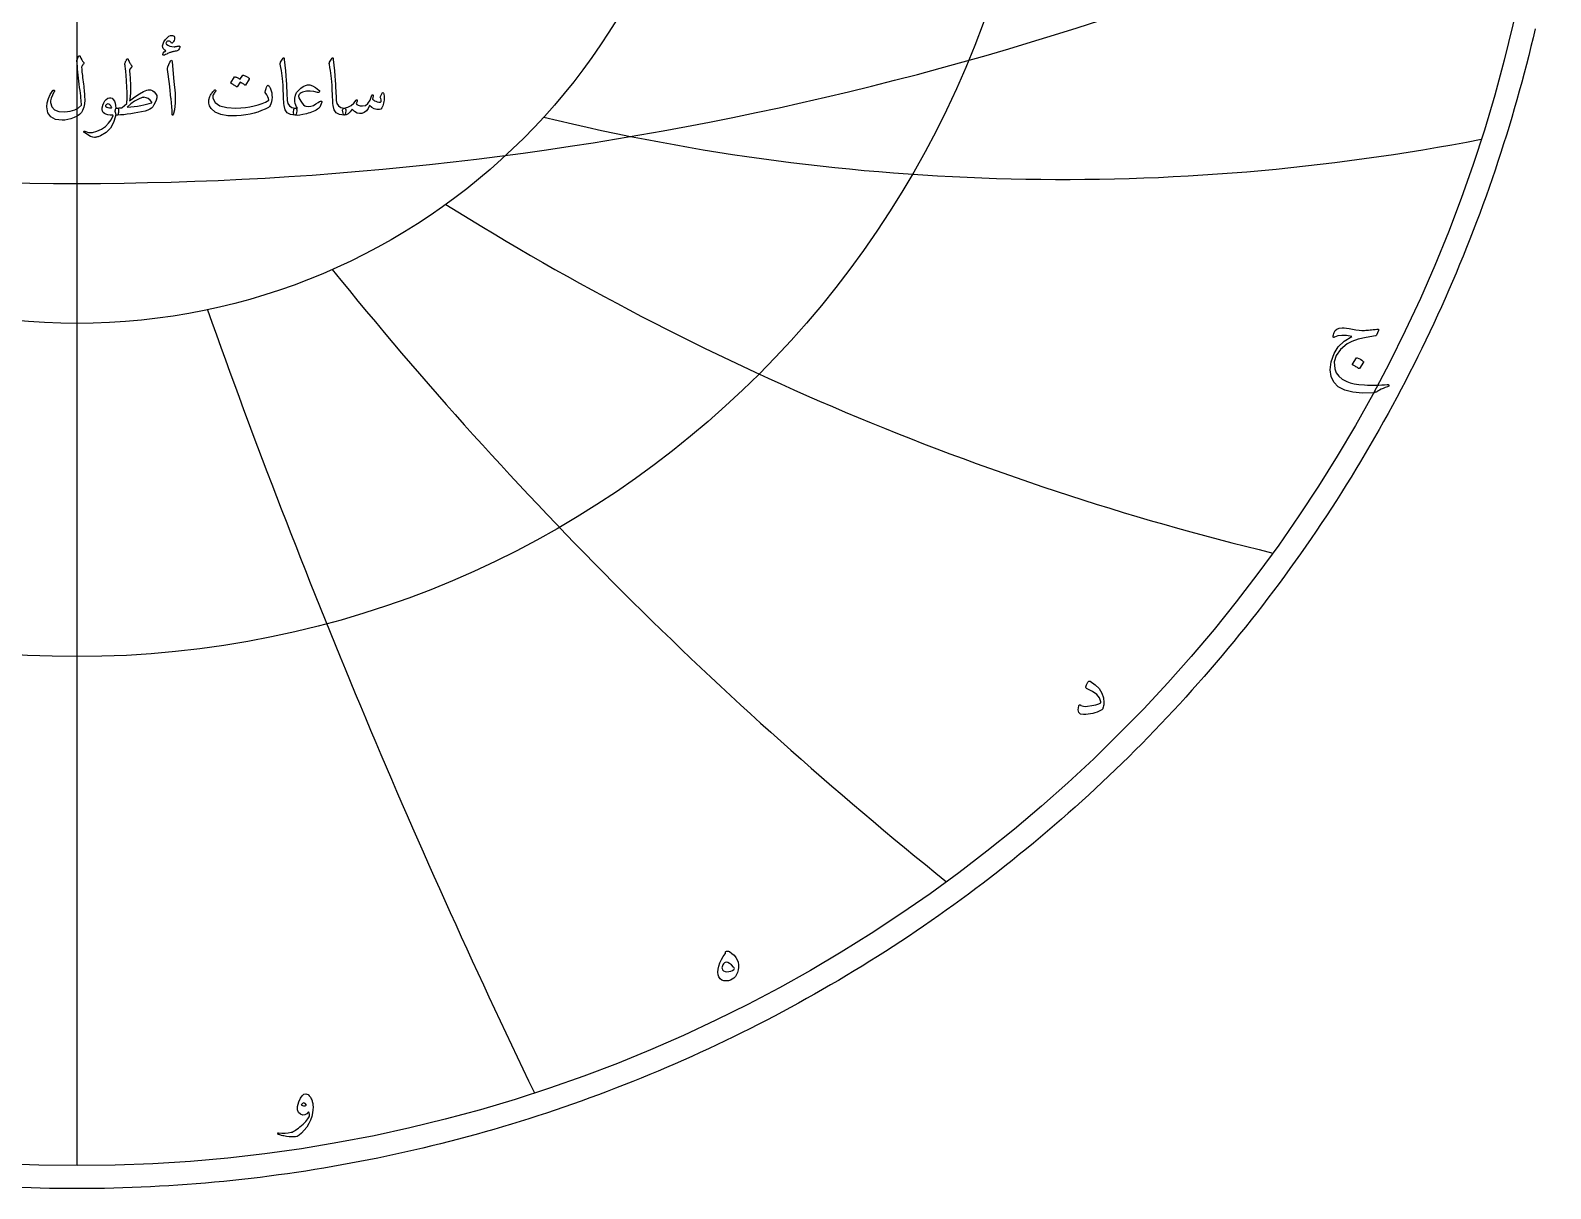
# Model space of a CAD drawing. Header units: millimetres. Extents: x -137 to 137, y -137 to 141.
# Drawn here: x -4.3 to 135, y -137.1 to -31 of the extents above; entities that cross this region are included whole.
import ezdxf

# ---------------------------------------------------------------- set-up
doc = ezdxf.new("R2010")
doc.units = ezdxf.units.MM
for name, color, linetype in [('CUT_OUTER', 1, 'Continuous'), ('ENGRAVE', 7, 'Continuous'), ('ENGRAVE_FINE', 8, 'Continuous'), ('TEXT', 5, 'Continuous')]:
    doc.layers.add(name, color=color, linetype=linetype)

msp = doc.modelspace()

# ---------------------------------------------------------------- linework, layer by layer
at = {"layer": 'CUT_OUTER'}
msp.add_lwpolyline([(133.5819, -30.859), (133.3901, -31.6781), (133.1932, -32.4959), (132.9913, -33.3126), (132.7844, -34.128), (132.5725, -34.9421), (132.3556, -35.7549), (132.1337, -36.5663), (131.9068, -37.3764), (131.675, -38.185), (131.4382, -38.9923), (131.1965, -39.798), (130.9499, -40.6023), (130.6983, -41.405), (130.4417, -42.2062), (130.1803, -43.0058), (129.914, -43.8037), (129.6428, -44.6), (129.3667, -45.3947), (129.0857, -46.1876), (128.7999, -46.9788), (128.5092, -47.7682), (128.2137, -48.5558), (127.9133, -49.3416), (127.6082, -50.1255), (127.2982, -50.9076), (126.9834, -51.6877), (126.6639, -52.4659), (126.3396, -53.2421), (126.0105, -54.0163), (125.6767, -54.7885), (125.3382, -55.5586), (124.9949, -56.3266), (124.6469, -57.0925), (124.2943, -57.8562), (123.9369, -58.6178), (123.5749, -59.3772), (123.2083, -60.1343), (122.837, -60.8891), (122.4611, -61.6417), (122.0805, -62.392), (121.6954, -63.1399), (121.3057, -63.8854), (120.9114, -64.6285), (120.5126, -65.3692), (120.1092, -66.1074), (119.7013, -66.8431), (119.2889, -67.5763), (118.872, -68.307), (118.4507, -69.0351), (118.0249, -69.7606), (117.5946, -70.4835), (117.1599, -71.2037), (116.7208, -71.9212), (116.2773, -72.6361), (115.8294, -73.3482), (115.3772, -74.0575), (114.9206, -74.7641), (114.4597, -75.4678), (113.9945, -76.1687), (113.525, -76.8667), (113.0512, -77.5618), (112.5732, -78.254), (112.0909, -78.9433), (111.6044, -79.6296), (111.1137, -80.3129), (110.6188, -80.9932), (110.1198, -81.6704), (109.6166, -82.3445), (109.1092, -83.0156), (108.5978, -83.6835), (108.0823, -84.3483), (107.5627, -85.0098), (107.0391, -85.6682), (106.5114, -86.3234), (105.9797, -86.9753), (105.4441, -87.624), (104.9044, -88.2693), (104.3608, -88.9113), (103.8133, -89.55), (103.2619, -90.1853), (102.7066, -90.8172), (102.1474, -91.4457), (101.5844, -92.0707), (101.0176, -92.6923), (100.4469, -93.3104), (99.8725, -93.925), (99.2943, -94.536), (98.7123, -95.1435), (98.1267, -95.7474), (97.5374, -96.3477), (96.9443, -96.9443), (96.3477, -97.5374), (95.7474, -98.1267), (95.1435, -98.7123), (94.536, -99.2943), (93.925, -99.8725), (93.3104, -100.4469), (92.6923, -101.0176), (92.0707, -101.5844), (91.4457, -102.1474), (90.8172, -102.7066), (90.1853, -103.2619), (89.55, -103.8133), (88.9113, -104.3608), (88.2693, -104.9044), (87.624, -105.4441), (86.9753, -105.9797), (86.3234, -106.5114), (85.6682, -107.0391), (85.0098, -107.5627), (84.3483, -108.0823), (83.6835, -108.5978), (83.0156, -109.1092), (82.3445, -109.6166), (81.6704, -110.1198), (80.9932, -110.6188), (80.3129, -111.1137), (79.6296, -111.6044), (78.9433, -112.0909), (78.254, -112.5732), (77.5618, -113.0512), (76.8667, -113.525), (76.1687, -113.9945), (75.4678, -114.4597), (74.7641, -114.9206), (74.0575, -115.3772), (73.3482, -115.8294), (72.6361, -116.2773), (71.9212, -116.7208), (71.2037, -117.1599), (70.4835, -117.5946), (69.7606, -118.0249), (69.0351, -118.4507), (68.307, -118.872), (67.5763, -119.2889), (66.8431, -119.7013), (66.1074, -120.1092), (65.3692, -120.5126), (64.6285, -120.9114), (63.8854, -121.3057), (63.1399, -121.6954), (62.392, -122.0805), (61.6417, -122.4611), (60.8891, -122.837), (60.1343, -123.2083), (59.3772, -123.5749), (58.6178, -123.9369), (57.8562, -124.2943), (57.0925, -124.6469), (56.3266, -124.9949), (55.5586, -125.3382), (54.7885, -125.6767), (54.0163, -126.0105), (53.2421, -126.3396), (52.4659, -126.6639), (51.6877, -126.9834), (50.9076, -127.2982), (50.1255, -127.6082), (49.3416, -127.9133), (48.5558, -128.2137), (47.7682, -128.5092), (46.9788, -128.7999), (46.1876, -129.0857), (45.3947, -129.3667), (44.6, -129.6428), (43.8037, -129.914), (43.0058, -130.1803), (42.2062, -130.4417), (41.405, -130.6983), (40.6023, -130.9499), (39.798, -131.1965), (38.9923, -131.4382), (38.185, -131.675), (37.3764, -131.9068), (36.5663, -132.1337), (35.7549, -132.3556), (34.9421, -132.5725), (34.128, -132.7844), (33.3126, -132.9913), (32.4959, -133.1932), (31.6781, -133.3901), (30.859, -133.5819), (30.0388, -133.7688), (29.2174, -133.9506), (28.395, -134.1273), (27.5714, -134.299), (26.7469, -134.4657), (25.9213, -134.6272), (25.0948, -134.7838), (24.2673, -134.9352), (23.4389, -135.0816), (22.6096, -135.2228), (21.7795, -135.359), (20.9485, -135.4901), (20.1167, -135.6161), (19.2842, -135.737), (18.451, -135.8528), (17.6171, -135.9634), (16.7825, -136.0689), (15.9473, -136.1694), (15.1115, -136.2646), (14.2751, -136.3548), (13.4381, -136.4398), (12.6007, -136.5197), (11.7628, -136.5945), (10.9245, -136.6641), (10.0857, -136.7285), (9.2466, -136.7878), (8.4071, -136.842), (7.5673, -136.891), (6.7272, -136.9349), (5.8868, -136.9736), (5.0463, -137.0071), (4.2055, -137.0355), (3.3646, -137.0587), (2.5236, -137.0768), (1.6824, -137.0897), (0.8412, -137.0974), (0, -137.1), (-0.8412, -137.0974), (-1.6824, -137.0897), (-2.5236, -137.0768), (-3.3646, -137.0587), (-4.2055, -137.0355), (-5.0463, -137.0071)], dxfattribs=at)
at = {"layer": 'ENGRAVE'}
for points in [[(0, -135), (0, 135)], [(0, -135), (0, -57.8458)]]:
    msp.add_lwpolyline(points, dxfattribs=at)
for radius in [135, 88.3696, 57.8458]:
    msp.add_circle((0, 0), radius, dxfattribs=at)
for centre, radius, start, end in [((90.3427, 156.4782), 201.1378, 256.3176, 280.973176), ((169.7764, 169.7764), 255.8461, 237.894618, 256.386299), ((311.1471, 179.6409), 369.99, 218.942336, 231.270124), ((693.0752, 185.7089), 722.9455, 199.5827202, 205.7466141)]:
    msp.add_arc(centre, radius, start, end, dxfattribs=at)
at = {"layer": 'ENGRAVE_FINE'}
msp.add_arc((0, 256.4585), 301.485, 243.541053, 296.458947, dxfattribs=at)
at = {"layer": 'TEXT'}
for points in [[(9.1742, -32.8871), (9.0796, -32.9047), (8.9918, -32.9215), (8.9109, -32.9374), (8.8367, -32.9524), (8.7698, -32.9669), (8.7106, -32.9814), (8.6591, -32.9959), (8.6153, -33.0104), (8.5709, -33.027), (8.5173, -33.0476), (8.4547, -33.0724), (8.3831, -33.1012), (8.3023, -33.1345), (8.2125, -33.1728), (8.1136, -33.2162), (8.0056, -33.2645), (7.9616, -33.279), (7.924, -33.279), (7.8927, -33.2645), (7.8677, -33.2354), (7.8528, -33.1642), (7.895, -33.0812), (7.9943, -32.9864), (8.1508, -32.8798), (8.031, -32.8118), (7.9403, -32.7383), (7.8786, -32.6593), (7.846, -32.575), (7.8396, -32.4157), (7.8786, -32.2429), (7.963, -32.0565), (8.0927, -31.8564), (8.2474, -31.6772), (8.4067, -31.5534), (8.5704, -31.4849), (8.7387, -31.4717), (8.8326, -31.4953), (8.8966, -31.5443), (8.9306, -31.6187), (8.9347, -31.7185), (8.9183, -31.8265), (8.8911, -31.9254), (8.853, -32.0152), (8.804, -32.0959), (8.755, -32.1526), (8.7097, -32.1776), (8.6679, -32.1708), (8.6298, -32.1322), (8.5863, -32.0746), (8.5355, -32.0324), (8.4774, -32.0057), (8.4121, -31.9943), (8.3436, -31.9943), (8.2833, -32.0088), (8.2311, -32.0379), (8.1871, -32.0814), (8.1549, -32.134), (8.1454, -32.183), (8.1585, -32.2284), (8.1944, -32.2701), (8.3286, -32.3695), (8.4919, -32.4425), (8.6843, -32.4892), (8.9056, -32.5096), (8.9249, -32.509), (8.9465, -32.5069), (8.9703, -32.5035), (8.9964, -32.4987), (9.0247, -32.4931), (9.0553, -32.487), (9.0882, -32.4804), (9.1234, -32.4733), (9.1615, -32.4663), (9.196, -32.4597), (9.2268, -32.4536), (9.254, -32.4479), (9.2781, -32.4432), (9.2994, -32.4398), (9.318, -32.4377), (9.3339, -32.4371), (9.3638, -32.4402), (9.3883, -32.4498), (9.4074, -32.4656), (9.421, -32.4879), (9.4296, -32.5092), (9.4337, -32.5296), (9.4332, -32.5491), (9.4282, -32.5677), (9.3579, -32.6993), (9.2921, -32.7963), (9.2309, -32.8589), (9.1742, -32.8871)], [(0.1452, -33.3806), (0.1579, -33.3584), (0.1742, -33.3425), (0.1942, -33.333), (0.2177, -33.3298), (0.2413, -33.3339), (0.2613, -33.3461), (0.2776, -33.3665), (0.2903, -33.3951), (0.3579, -33.5616), (0.43, -33.7054), (0.5067, -33.8265), (0.5879, -33.925), (0.6119, -33.9603), (0.6188, -34.0012), (0.6083, -34.0474), (0.5806, -34.0992), (0.563, -34.1241), (0.5462, -34.1481), (0.5303, -34.1713), (0.5153, -34.1935), (0.5013, -34.2144), (0.4881, -34.2334), (0.4759, -34.2507), (0.4645, -34.2661), (0.4455, -34.2942), (0.4319, -34.3278), (0.4237, -34.3668), (0.421, -34.4112), (0.4296, -34.5367), (0.4409, -34.6734), (0.455, -34.8216), (0.4718, -34.981), (0.4908, -35.1518), (0.5117, -35.3339), (0.5344, -35.5274), (0.5589, -35.7322), (0.5863, -35.9366), (0.6106, -36.1287), (0.6317, -36.3086), (0.6496, -36.4762), (0.6648, -36.632), (0.6777, -36.7765), (0.6884, -36.9096), (0.6968, -37.0314), (0.7063, -37.392), (0.6768, -37.7336), (0.6083, -38.0562), (0.5008, -38.3596), (0.396, -38.5379), (0.2341, -38.7026), (0.015, -38.8536), (-0.2613, -38.9911), (-0.5607, -39.1049), (-0.8419, -39.1852), (-1.105, -39.232), (-1.35, -39.2451), (-1.9633, -39.1607), (-2.4024, -38.9294), (-2.6673, -38.5511), (-2.7581, -38.0258), (-2.7263, -37.6343), (-2.6238, -37.251), (-2.4505, -36.8758), (-2.2065, -36.5088), (-2.1879, -36.4875), (-2.1683, -36.4744), (-2.1479, -36.4694), (-2.1266, -36.4725), (-2.1039, -36.4812), (-2.0867, -36.4925), (-2.0749, -36.5066), (-2.0685, -36.5233), (-2.064, -36.5483), (-2.0649, -36.5723), (-2.0713, -36.5955), (-2.0831, -36.6177), (-2.2495, -36.942), (-2.3643, -37.2183), (-2.4274, -37.4465), (-2.4387, -37.6266), (-2.3176, -38.0144), (-2.0558, -38.2852), (-1.6535, -38.439), (-1.1105, -38.4758), (-0.621, -38.4227), (-0.205, -38.2998), (0.1374, -38.107), (0.4065, -37.8443), (0.4008, -37.7175), (0.391, -37.5694), (0.3772, -37.4), (0.3593, -37.2092), (0.3368, -36.9967), (0.3094, -36.762), (0.2769, -36.505), (0.2395, -36.2258), (0.2041, -35.9377), (0.1706, -35.6542), (0.1388, -35.3752), (0.1089, -35.1008), (0.0812, -34.8309), (0.0563, -34.5655), (0.034, -34.3046), (0.0145, -34.0483), (-0.0145, -33.8016), (-0.0132, -33.7734), (-0.0091, -33.7471), (-0.0023, -33.7226), (0.0073, -33.7)], [(4.5726, -33.6419), (4.5898, -33.6233), (4.6052, -33.611), (4.6189, -33.6051), (4.6306, -33.6056), (4.6447, -33.612), (4.6579, -33.6237), (4.6701, -33.641), (4.6815, -33.6637), (4.7275, -33.7617), (4.7713, -33.8524), (4.8128, -33.9358), (4.852, -34.0121), (4.8894, -34.0801), (4.9255, -34.1391), (4.9602, -34.189), (4.9935, -34.2298), (5.018, -34.2634), (5.0262, -34.2987), (5.018, -34.3359), (4.9935, -34.375), (4.8484, -34.5564), (4.8298, -34.5877), (4.8175, -34.6235), (4.8116, -34.6639), (4.8121, -34.7088), (4.8357, -35.0513), (4.8556, -35.353), (4.872, -35.6138), (4.8847, -35.8338), (4.8942, -36.0135), (4.901, -36.1532), (4.9051, -36.253), (4.9065, -36.3129), (4.9049, -36.4898), (4.9001, -36.6576), (4.8922, -36.8164), (4.881, -36.9661), (4.8672, -37.1067), (4.8511, -37.2383), (4.8327, -37.3607), (4.8121, -37.4742), (5.3052, -37.0967), (5.7321, -36.8064), (6.0927, -36.6032), (6.3871, -36.4871), (6.5182, -36.4562), (6.6357, -36.4435), (6.7396, -36.4489), (6.8298, -36.4725), (6.9573, -36.5388), (7.0784, -36.6431), (7.1932, -36.7855), (7.3016, -36.9661), (7.3184, -37.0092), (7.3252, -37.0586), (7.322, -37.1144), (7.3089, -37.1766), (7.2367, -37.3998), (7.151, -37.6121), (7.0517, -37.8135), (6.9387, -38.004), (6.8289, -38.1265), (6.6738, -38.2326), (6.4733, -38.3224), (6.2274, -38.3959), (5.8983, -38.4687), (5.5715, -38.5347), (5.2469, -38.5939), (4.9246, -38.6463), (4.605, -38.6915), (4.2886, -38.7289), (3.9754, -38.7586), (3.6653, -38.7806), (3.6304, -38.7706), (3.5982, -38.7407), (3.5687, -38.6908), (3.5419, -38.6209), (3.5183, -38.5352), (3.5056, -38.4522), (3.5038, -38.3719), (3.5129, -38.2943), (3.5333, -38.2267), (3.5655, -38.1764), (3.6095, -38.1433), (3.6653, -38.1274), (3.7395, -38.1233), (3.8096, -38.1183), (3.8756, -38.1124), (3.9375, -38.1056), (3.9953, -38.0988), (4.0491, -38.0929), (4.0988, -38.0879), (4.1444, -38.0838), (4.5508, -37.6919), (4.5544, -37.6749), (4.5581, -37.6529), (4.5617, -37.6259), (4.5653, -37.5939), (4.569, -37.5569), (4.5726, -37.515), (4.5762, -37.468), (4.5798, -37.4161), (4.583, -37.3596), (4.5853, -37.2991), (4.5866, -37.2344), (4.5871, -37.1657), (4.5871, -37.0933), (4.5871, -37.0178), (4.5871, -36.9391), (4.5871, -36.8572), (4.5862, -36.7647), (4.5835, -36.654), (4.5789, -36.5252), (4.5726, -36.3782), (4.5644, -36.214), (4.5544, -36.0334), (4.5426, -35.8366), (4.529, -35.6233), (4.4977, -35.1502), (4.4692, -34.776), (4.4433, -34.5006), (4.4202, -34.3242), (4.4016, -34.2107), (4.3893, -34.1246), (4.3834, -34.0656), (4.3839, -34.0338), (4.4059, -33.9739), (4.4283, -33.9177), (4.4512, -33.8651), (4.4746, -33.8161), (4.4984, -33.7698), (4.5227, -33.7254), (4.5474, -33.6827), (4.5726, -33.6419)], [(8.5137, -33.9177), (8.5831, -33.7834), (8.6389, -33.7362), (8.6811, -33.7762), (8.7097, -33.9032), (8.8766, -35.6814), (8.976, -36.7728), (8.9982, -37.6447), (8.9433, -38.297), (8.8113, -38.7298), (8.7872, -38.7652), (8.7659, -38.7842), (8.7473, -38.787), (8.7315, -38.7733), (8.7188, -38.752), (8.7097, -38.7244), (8.7042, -38.6903), (8.7024, -38.65), (8.7024, -38.3356), (8.6879, -38.0022), (8.6589, -37.6497), (8.6153, -37.2782), (8.6058, -37.1811), (8.5772, -36.9189), (8.5296, -36.4916), (8.4629, -35.8992), (8.3032, -34.5854), (8.2996, -34.5156), (8.3032, -34.4512), (8.3141, -34.3922), (8.3323, -34.3387)], [(18.8782, -33.5548), (18.8923, -33.533), (18.9054, -33.5185), (18.9177, -33.5112), (18.929, -33.5112), (18.9463, -33.5208), (18.9617, -33.5494), (18.9753, -33.597), (18.9871, -33.6637), (19.047, -34.2058), (19.096, -34.707), (19.1341, -35.1674), (19.1613, -35.5871), (19.1788, -35.9459), (19.1949, -36.2675), (19.2096, -36.5519), (19.223, -36.7992), (19.2346, -37.0092), (19.2439, -37.182), (19.2509, -37.3176), (19.2556, -37.4161), (19.3201, -37.7109), (19.4625, -37.9278), (19.683, -38.0666), (19.9815, -38.1274), (20.0645, -38.1492), (20.1175, -38.2), (20.1407, -38.2798), (20.1339, -38.3887), (20.0998, -38.5601), (20.0631, -38.6826), (20.0236, -38.7561), (19.9815, -38.7806), (19.5614, -38.7253), (19.252, -38.5592), (19.0533, -38.2825), (18.9653, -37.8951), (18.9515, -37.7098), (18.939, -37.5241), (18.9279, -37.3378), (18.9181, -37.1512), (18.9093, -36.964), (18.9009, -36.7765), (18.893, -36.5884), (18.8855, -36.4), (18.8719, -36.0405), (18.8528, -35.7168), (18.8283, -35.429), (18.7984, -35.177), (18.763, -34.935), (18.7222, -34.6771), (18.6759, -34.4033), (18.6242, -34.1137), (18.6174, -34.0615), (18.6187, -34.0139), (18.6283, -33.9708), (18.646, -33.9322)], [(23.371, -33.5548), (23.385, -33.533), (23.3982, -33.5185), (23.4104, -33.5112), (23.4218, -33.5112), (23.439, -33.5208), (23.4544, -33.5494), (23.468, -33.597), (23.4798, -33.6637), (23.5397, -34.2058), (23.5887, -34.707), (23.6268, -35.1674), (23.654, -35.5871), (23.6715, -35.9459), (23.6876, -36.2675), (23.7023, -36.5519), (23.7157, -36.7992), (23.7273, -37.0092), (23.7366, -37.182), (23.7436, -37.3176), (23.7484, -37.4161), (23.8128, -37.7109), (23.9552, -37.9278), (24.1757, -38.0666), (24.4742, -38.1274), (24.5572, -38.1492), (24.6103, -38.2), (24.6334, -38.2798), (24.6266, -38.3887), (24.5926, -38.5601), (24.5558, -38.6826), (24.5164, -38.7561), (24.4742, -38.7806), (24.0541, -38.7253), (23.7448, -38.5592), (23.5461, -38.2825), (23.4581, -37.8951), (23.4442, -37.7098), (23.4318, -37.5241), (23.4206, -37.3378), (23.4109, -37.1512), (23.402, -36.964), (23.3936, -36.7765), (23.3857, -36.5884), (23.3782, -36.4), (23.3646, -36.0405), (23.3456, -35.7168), (23.3211, -35.429), (23.2911, -35.177), (23.2557, -34.935), (23.2149, -34.6771), (23.1686, -34.4033), (23.1169, -34.1137), (23.1101, -34.0615), (23.1115, -34.0139), (23.121, -33.9708), (23.1387, -33.9322)], [(17.5573, -36.0806), (17.606, -36.1418), (17.6507, -36.2094), (17.6913, -36.2834), (17.7278, -36.3637), (17.7603, -36.4499), (17.7886, -36.5415), (17.8129, -36.6386), (17.8331, -36.7411), (17.8594, -36.947), (17.8657, -37.1512), (17.8521, -37.3535), (17.8185, -37.554), (17.7677, -37.7327), (17.7024, -37.877), (17.6226, -37.9868), (17.5282, -38.0621), (17.2288, -38.2204), (16.9113, -38.3614), (16.5756, -38.4853), (16.2218, -38.5919), (15.8498, -38.6804), (15.4597, -38.7498), (15.0514, -38.8001), (14.625, -38.8314), (13.8257, -38.8232), (13.1698, -38.7117), (12.6572, -38.4966), (12.2879, -38.1782), (12.1364, -37.9291), (12.0665, -37.661), (12.0783, -37.3739), (12.1718, -37.0677), (12.2033, -37.0017), (12.2398, -36.9343), (12.2813, -36.8656), (12.3278, -36.7955), (12.3793, -36.7241), (12.4358, -36.6513), (12.4973, -36.5771), (12.5637, -36.5016), (12.5859, -36.4803), (12.6091, -36.4671), (12.6331, -36.4621), (12.6581, -36.4653), (12.6748, -36.4716), (12.6889, -36.4834), (12.7003, -36.5007), (12.7089, -36.5233), (12.713, -36.5447), (12.7107, -36.5651), (12.7021, -36.5846), (12.6871, -36.6032), (12.6249, -36.6771), (12.5692, -36.7538), (12.5197, -36.8332), (12.4766, -36.9153), (12.4471, -36.9938), (12.4312, -37.0695), (12.429, -37.1425), (12.4403, -37.2129), (12.6671, -37.6234), (13.0935, -37.9114), (13.7196, -38.077), (14.5452, -38.1201), (14.999, -38.1027), (15.4316, -38.0648), (15.8428, -38.0065), (16.2327, -37.9278), (16.6017, -37.8287), (16.9503, -37.7091), (17.2785, -37.5692), (17.5863, -37.4088), (17.5564, -37.2591), (17.4883, -37.0931), (17.3822, -36.9107), (17.2379, -36.7121), (17.2334, -36.693), (17.2343, -36.6576), (17.2406, -36.6059), (17.2524, -36.5379), (17.2556, -36.5311), (17.2579, -36.5252), (17.2592, -36.5202), (17.2597, -36.5161), (17.2833, -36.4235), (17.3177, -36.3201), (17.3631, -36.2058), (17.4194, -36.0806), (17.4443, -36.0425), (17.4756, -36.0298), (17.5133, -36.0425), (17.5573, -36.0806)], [(15.1911, -35.1153), (15.2002, -35.1062), (15.2129, -35.1008), (15.2292, -35.0989), (15.2492, -35.1008), (15.3206, -35.1275), (15.3898, -35.157), (15.4567, -35.1892), (15.5214, -35.2242), (15.5842, -35.2623), (15.6457, -35.304), (15.7058, -35.3494), (15.7645, -35.3983), (15.7759, -35.4133), (15.7808, -35.4292), (15.7795, -35.446), (15.7718, -35.4637), (15.4234, -36.0153), (15.4139, -36.0225), (15.3998, -36.0225), (15.3812, -36.0153), (15.3581, -36.0008), (15.3422, -35.9874), (15.3163, -35.969), (15.2805, -35.9456), (15.2347, -35.9173), (15.1784, -35.8835), (15.1113, -35.8438), (15.0333, -35.7982), (14.9444, -35.7467), (14.6685, -36.175), (14.6558, -36.1881), (14.6395, -36.1913), (14.6196, -36.1845), (14.596, -36.1677), (14.5756, -36.1532), (14.5433, -36.1314), (14.4993, -36.1024), (14.4435, -36.0661), (14.3751, -36.0225), (14.2929, -35.9717), (14.1972, -35.9137), (14.0879, -35.8483), (14.0766, -35.8375), (14.0716, -35.8266), (14.0729, -35.8157), (14.0806, -35.8048), (14.4363, -35.275), (14.4454, -35.2659), (14.4581, -35.2604), (14.4744, -35.2586), (14.4944, -35.2604), (14.5551, -35.2802), (14.6141, -35.3031), (14.6713, -35.3292), (14.7266, -35.3584), (14.7801, -35.3904), (14.8319, -35.4247), (14.8818, -35.4612), (14.9298, -35.5)], [(22.4274, -37.5975), (22.2315, -38.033), (22.2065, -38.0761), (22.1825, -38.111), (22.1593, -38.1378), (22.1371, -38.1564), (22.0241, -38.2338), (21.903, -38.3061), (21.7737, -38.3735), (21.6363, -38.4358), (21.4911, -38.4941), (21.3387, -38.5493), (21.179, -38.6012), (21.0121, -38.65), (20.7, -38.7262), (20.4242, -38.7733), (20.1847, -38.7915), (19.9815, -38.7806), (19.9039, -38.7452), (19.8526, -38.6754), (19.8277, -38.571), (19.829, -38.4322), (19.8476, -38.307), (19.8744, -38.2145), (19.9093, -38.1546), (19.9524, -38.1274), (19.9597, -38.1274), (19.9669, -38.1274), (19.9742, -38.1274), (19.9815, -38.1274), (20.0354, -38.1328), (20.0885, -38.1346), (20.1407, -38.1328), (20.1919, -38.1274), (20.1039, -37.9972), (20.0359, -37.8534), (19.9878, -37.696), (19.9597, -37.525), (19.9556, -37.2188), (20.0087, -36.9461), (20.1189, -36.7071), (20.2863, -36.5016), (20.5018, -36.3097), (20.7127, -36.1623), (20.9191, -36.0593), (21.121, -36.0008), (21.3387, -36.0012), (21.5855, -36.0824), (21.8613, -36.2444), (22.1661, -36.4871), (22.2006, -36.5247), (22.2169, -36.5651), (22.2151, -36.6082), (22.1952, -36.654), (22.1666, -36.6894), (22.1317, -36.7084), (22.0904, -36.7111), (22.0427, -36.6975), (21.7012, -36.5986), (21.3587, -36.5633), (21.0153, -36.5914), (20.671, -36.683), (20.5344, -36.7406), (20.4296, -36.8046), (20.3566, -36.8749), (20.3153, -36.9516), (20.3053, -37.0486), (20.3335, -37.1729), (20.3997, -37.3245), (20.504, -37.5032), (20.631, -37.6837), (20.7508, -37.8189), (20.8633, -37.9087), (20.9685, -37.9532), (21.1976, -37.9759), (21.4276, -37.9496), (21.6585, -37.8743), (21.8903, -37.75), (22.1008, -37.6048), (22.2097, -37.5358), (22.2968, -37.4959), (22.3621, -37.485), (22.4056, -37.5032), (22.4233, -37.5254), (22.4329, -37.5485), (22.4342, -37.5726), (22.4274, -37.5975)], [(3.5202, -38.8604), (3.3501, -39.4579), (3.0647, -39.9582), (2.6642, -40.3615), (2.1484, -40.6677), (2.0763, -40.6988), (2.005, -40.7267), (1.9347, -40.7514), (1.8653, -40.7729), (1.7973, -40.7909), (1.731, -40.8047), (1.6666, -40.8144), (1.604, -40.8201), (1.448, -40.7979), (1.2411, -40.7167), (0.9835, -40.5765), (0.675, -40.3774), (0.6419, -40.3488), (0.6224, -40.3211), (0.6165, -40.2944), (0.6242, -40.2685), (0.6414, -40.2485), (0.6641, -40.2395), (0.6922, -40.2413), (0.7258, -40.254), (1.0465, -40.3579), (1.4062, -40.3574), (1.805, -40.2526), (2.2427, -40.0435), (2.6002, -39.8008), (2.896, -39.5155), (3.13, -39.1875), (3.3024, -38.8169), (3.3011, -38.8037), (3.297, -38.7933), (3.2902, -38.7856), (3.2806, -38.7806), (3.0307, -38.7661), (2.8179, -38.7371), (2.6424, -38.6935), (2.504, -38.6354), (2.397, -38.5456), (2.3298, -38.4213), (2.3026, -38.2626), (2.3153, -38.0693), (2.3194, -38.0437), (2.3244, -38.0176), (2.3303, -37.9911), (2.3371, -37.9641), (2.3448, -37.9362), (2.3534, -37.9069), (2.363, -37.8763), (2.3734, -37.8443), (2.4587, -37.637), (2.5621, -37.4651), (2.6837, -37.3285), (2.8234, -37.2274), (2.9663, -37.172), (3.0974, -37.1729), (3.2167, -37.2301), (3.3242, -37.3435), (3.4181, -37.5014), (3.4893, -37.6846), (3.5379, -37.8933), (3.5637, -38.1274), (3.578, -38.1272), (3.5918, -38.1265), (3.6052, -38.1253), (3.6181, -38.1237), (3.6311, -38.1222), (3.6445, -38.121), (3.6583, -38.1203), (3.6726, -38.1201), (3.7216, -38.1306), (3.7597, -38.1619), (3.7869, -38.214), (3.8032, -38.2871), (3.81, -38.3673), (3.8087, -38.4485), (3.7991, -38.5307), (3.7815, -38.6137), (3.7583, -38.6867), (3.7325, -38.7389), (3.7039, -38.7702), (3.6726, -38.7806), (3.5347, -38.7806), (3.5338, -38.7938), (3.531, -38.8114), (3.5265, -38.8337), (3.5202, -38.8604)], [(6.1331, -37.1403), (6.0963, -37.1416), (6.0587, -37.1457), (6.0201, -37.1525), (5.9806, -37.1621), (5.6241, -37.3022), (5.273, -37.4977), (4.9273, -37.7486), (4.5871, -38.0548), (4.9269, -38.023), (5.2494, -37.9858), (5.5547, -37.9432), (5.8427, -37.8951), (6.1136, -37.8411), (6.3671, -37.7808), (6.6035, -37.7141), (6.8226, -37.6411), (6.843, -37.6325), (6.8534, -37.6211), (6.8539, -37.6071), (6.8444, -37.5903), (6.6883, -37.3988), (6.5177, -37.26), (6.3327, -37.1738), (6.1331, -37.1403)], [(27.9944, -36.7121), (28.0102, -36.7012), (28.0288, -36.7048), (28.0502, -36.7229), (28.0742, -36.7556), (28.1001, -36.8109), (28.1196, -36.8899), (28.1327, -36.9924), (28.1395, -37.1185), (28.1418, -37.2619), (28.1341, -37.4016), (28.1164, -37.5377), (28.0887, -37.6701), (28.008, -37.9278), (27.9181, -38.1129), (27.8193, -38.2254), (27.7113, -38.2653), (27.4559, -38.2503), (27.2196, -38.1836), (27.0023, -38.0652), (26.804, -37.8951), (26.6679, -38.1632), (26.5065, -38.3723), (26.3196, -38.5225), (26.1073, -38.6137), (25.8845, -38.6336), (25.6591, -38.5774), (25.4309, -38.4449), (25.2, -38.2362), (25.0131, -38.4744), (24.8298, -38.6445), (24.6502, -38.7466), (24.4742, -38.7806), (24.4388, -38.7606), (24.4052, -38.7008), (24.3735, -38.601), (24.3435, -38.4612), (24.3327, -38.3233), (24.3508, -38.2217), (24.398, -38.1564), (24.4742, -38.1274), (24.809, -38.0516), (25.102, -37.9042), (25.3533, -37.6851), (25.5629, -37.3943), (25.5742, -37.3784), (25.5865, -37.3671), (25.5996, -37.3603), (25.6137, -37.358), (25.6309, -37.3598), (25.6464, -37.3653), (25.66, -37.3744), (25.6718, -37.3871), (25.6786, -37.4261), (25.6627, -37.4923), (25.6241, -37.5857), (25.5629, -37.7064), (25.6432, -37.7994), (25.7679, -37.8679), (25.9371, -37.9119), (26.1508, -37.9314), (26.4171, -37.8756), (26.6498, -37.6937), (26.8489, -37.3857), (27.0145, -36.9516), (27.0227, -36.9293), (27.0327, -36.9135), (27.0445, -36.9039), (27.0581, -36.9008), (27.0785, -36.9026), (27.0962, -36.908), (27.1111, -36.9171), (27.1234, -36.9298), (27.1325, -36.9479), (27.1379, -36.9661), (27.1397, -36.9842), (27.1379, -37.0024), (27.0653, -37.3072), (27.1502, -37.3825), (27.2522, -37.4487), (27.3715, -37.5059), (27.5081, -37.554), (27.641, -37.5853), (27.7421, -37.5921), (27.8115, -37.5744), (27.8492, -37.5322), (27.8614, -37.4678), (27.8546, -37.3762), (27.8288, -37.2573), (27.7839, -37.1112), (27.7916, -37.07), (27.8292, -36.9897), (27.8968, -36.8704), (27.9944, -36.7121)], [(3.1718, -38.0475), (3.0956, -37.9146), (3.0121, -37.8207), (2.9214, -37.7658), (2.8234, -37.75), (2.7649, -37.7654), (2.7127, -37.7899), (2.6669, -37.8234), (2.6274, -37.8661), (2.6147, -37.8888), (2.6129, -37.9133), (2.622, -37.9396), (2.6419, -37.9677), (2.7168, -38.0335), (2.8252, -38.0784), (2.9672, -38.1024), (3.1427, -38.1056), (3.1609, -38.102), (3.1718, -38.0911), (3.1754, -38.0729), (3.1718, -38.0475)], [(119.2233, -58.5092), (119.0375, -58.9273), (119.0206, -58.9549), (119.0007, -58.9757), (118.978, -58.9897), (118.9524, -58.997), (118.0935, -59.1325), (117.3749, -59.2989), (116.7967, -59.4963), (116.3588, -59.7247), (115.7448, -60.2255), (115.3504, -60.7757), (115.1757, -61.3752), (115.2207, -62.0241), (115.3572, -62.3754), (115.5885, -62.686), (115.9146, -62.956), (116.3356, -63.1854), (116.6312, -63.288), (116.9995, -63.3712), (117.4403, -63.4351), (117.9536, -63.4796), (118.2266, -63.4926), (118.4956, -63.5009), (118.7607, -63.5042), (119.022, -63.5028), (119.2785, -63.497), (119.5291, -63.4873), (119.774, -63.4738), (120.013, -63.4563), (120.0691, -63.4525), (120.1136, -63.4563), (120.1466, -63.468), (120.1678, -63.4873), (120.1795, -63.511), (120.1833, -63.5357), (120.1795, -63.5613), (120.1678, -63.588), (120.1594, -63.6022), (120.1495, -63.6141), (120.1381, -63.6235), (120.1253, -63.6305), (120.1115, -63.6366), (120.0972, -63.6431), (120.0824, -63.6501), (120.0672, -63.6576), (119.8441, -63.7288), (119.6472, -63.8028), (119.4764, -63.8797), (119.3317, -63.9596), (119.2391, -64.0171), (119.1546, -64.066), (119.0784, -64.1062), (119.0104, -64.1376), (118.9516, -64.1618), (118.903, -64.1802), (118.8645, -64.1928), (118.8362, -64.1996), (117.7775, -64.2388), (116.8775, -64.1628), (116.1362, -63.9717), (115.5536, -63.6654), (115.1327, -63.2454), (114.884, -62.7209), (114.8075, -62.0918), (114.9033, -61.3583), (115.1569, -60.6194), (115.5536, -59.9899), (116.0936, -59.4697), (116.7769, -59.0589), (116.293, -58.9665), (115.8711, -58.9447), (115.5111, -58.9936), (115.213, -59.1131), (115.1869, -59.1228), (115.1627, -59.1286), (115.1404, -59.1305), (115.1201, -59.1286), (115.1032, -59.1223), (115.0911, -59.1112), (115.0838, -59.0952), (115.0814, -59.0744), (115.092, -58.9781), (115.1085, -58.8828), (115.1307, -58.7884), (115.1588, -58.6951), (115.2575, -58.5136), (115.4143, -58.3796), (115.6291, -58.293), (115.902, -58.2538), (116.0748, -58.2552), (116.2911, -58.2751), (116.5509, -58.3133), (116.8543, -58.3699), (117.1674, -58.4265), (117.4562, -58.4647), (117.7209, -58.4846), (117.9614, -58.486), (118.077, -58.4809), (118.1995, -58.4734), (118.3286, -58.4635), (118.4646, -58.4512), (118.6074, -58.4359), (118.7569, -58.4173), (118.9132, -58.3953), (119.0762, -58.3699), (119.1696, -58.367), (119.2253, -58.3892), (119.2432, -58.4367), (119.2233, -58.5092)], [(117.2259, -61.0176), (117.2356, -61.008), (117.2491, -61.0021), (117.2666, -61.0002), (117.2878, -61.0021), (117.4383, -61.0631), (117.5801, -61.1376), (117.7132, -61.2257), (117.8375, -61.3273), (117.8496, -61.3428), (117.8549, -61.3583), (117.8535, -61.3738), (117.8453, -61.3892), (117.4814, -61.9776), (117.4678, -61.9917), (117.4504, -61.9951), (117.4291, -61.9878), (117.404, -61.9699), (117.3822, -61.9544), (117.3478, -61.9312), (117.3009, -61.9002), (117.2414, -61.8615), (117.1683, -61.8151), (117.0807, -61.7609), (116.9786, -61.6989), (116.862, -61.6292), (116.8466, -61.6176), (116.8388, -61.606), (116.8388, -61.5944), (116.8466, -61.5828)], [(92.4272, -91.1384), (92.4579, -91.0463), (92.4882, -90.9633), (92.5179, -90.8895), (92.5472, -90.8249), (92.5755, -90.769), (92.6024, -90.7214), (92.6278, -90.6819), (92.6517, -90.6507), (92.689, -90.6207), (92.7311, -90.6081), (92.778, -90.613), (92.8298, -90.6352), (93.288, -90.9425), (93.6407, -91.2991), (93.888, -91.7051), (94.0298, -92.1604), (94.0496, -92.2905), (94.0627, -92.4178), (94.069, -92.5422), (94.0685, -92.6636), (94.0607, -92.7812), (94.0453, -92.8939), (94.022, -93.0018), (93.9911, -93.1049), (93.9635, -93.1601), (93.9272, -93.2094), (93.8822, -93.253), (93.8285, -93.2907), (93.6436, -93.3812), (93.453, -93.4591), (93.2565, -93.5244), (93.0543, -93.5772), (92.8472, -93.6183), (92.6362, -93.6488), (92.4214, -93.6686), (92.2027, -93.6778), (91.9433, -93.6343), (91.7846, -93.4881), (91.7265, -93.2394), (91.7691, -92.8881), (91.7836, -92.8499), (91.804, -92.8204), (91.8301, -92.7996), (91.862, -92.7875), (91.8896, -92.7909), (91.9182, -92.801), (91.9477, -92.818), (91.9782, -92.8417), (92.0725, -92.8925), (92.2007, -92.921), (92.3628, -92.9273), (92.5588, -92.9114), (92.9841, -92.8494), (93.3311, -92.7797), (93.5996, -92.7023), (93.7898, -92.6172), (93.7995, -92.6055), (93.8053, -92.5862), (93.8072, -92.5591), (93.8053, -92.5243), (93.6741, -92.1584), (93.4201, -91.8352), (93.0432, -91.5546), (92.5433, -91.3165), (92.478, -91.2822), (92.4369, -91.241), (92.4199, -91.1931), (92.4272, -91.1384)], [(59.4481, -115.3739), (59.5144, -115.3434), (59.5894, -115.3371), (59.6731, -115.355), (59.7655, -115.3971), (59.9954, -115.551), (60.1894, -115.7262), (60.3476, -115.9226), (60.47, -116.1404), (60.5547, -116.3673), (60.5997, -116.5991), (60.605, -116.8357), (60.5707, -117.0771), (60.5083, -117.2973), (60.4216, -117.4933), (60.3108, -117.665), (60.1758, -117.8126), (60.0234, -117.9312), (59.8604, -118.0158), (59.6866, -118.0666), (59.5023, -118.0836), (59.2613, -118.0662), (59.0649, -117.9984), (58.9129, -117.8804), (58.8055, -117.712), (58.7412, -117.5073), (58.7184, -117.2726), (58.7373, -117.0079), (58.7978, -116.7133), (58.896, -116.4075), (59.0281, -116.1171), (59.1941, -115.8423), (59.3939, -115.5829), (59.4007, -115.5708), (59.4055, -115.55), (59.4084, -115.5205), (59.4094, -115.4823), (59.4118, -115.4407), (59.4191, -115.4087), (59.4312, -115.3865), (59.4481, -115.3739)], [(60.1836, -117.0384), (60.216, -116.9978), (60.2204, -116.9455), (60.1966, -116.8816), (60.1449, -116.8062), (59.9654, -116.6107), (59.7907, -116.4733), (59.6208, -116.3939), (59.4558, -116.3726), (59.3774, -116.3866), (59.3049, -116.4287), (59.2381, -116.4989), (59.1771, -116.5971), (59.1283, -116.7031), (59.0978, -116.7965), (59.0857, -116.8773), (59.092, -116.9455), (59.1462, -117.0708), (59.2391, -117.1604), (59.3707, -117.2141), (59.541, -117.232), (59.7292, -117.2199), (59.8991, -117.1836), (60.0505, -117.1231), (60.1836, -117.0384)], [(20.3214, -129.1594), (20.4627, -128.8313), (20.6156, -128.5981), (20.7801, -128.4597), (20.9562, -128.4162), (21.0665, -128.4355), (21.173, -128.4936), (21.2756, -128.5904), (21.3743, -128.7259), (21.4217, -128.8042), (21.4633, -128.8846), (21.4991, -128.9668), (21.5291, -129.051), (21.5548, -129.1376), (21.5775, -129.2271), (21.5974, -129.3196), (21.6143, -129.4149), (21.6303, -129.6273), (21.6162, -129.8775), (21.5722, -130.1654), (21.4982, -130.491), (21.3888, -130.8283), (21.2388, -131.151), (21.0482, -131.4592), (20.8169, -131.753), (20.5745, -132.0089), (20.3582, -132.1962), (20.168, -132.3147), (20.004, -132.3646), (19.8365, -132.3733), (19.644, -132.3684), (19.4262, -132.35), (19.1833, -132.3181), (19.0602, -132.298), (18.9462, -132.2765), (18.8415, -132.2535), (18.7459, -132.2291), (18.659, -132.2042), (18.5804, -132.1797), (18.51, -132.1558), (18.4478, -132.1323), (18.4111, -132.112), (18.3859, -132.0897), (18.3724, -132.0655), (18.3704, -132.0394), (18.3825, -132.0133), (18.4033, -131.9968), (18.4328, -131.99), (18.4711, -131.993), (18.7696, -132.022), (19.0614, -132.0239), (19.3464, -131.9988), (19.6246, -131.9465), (19.7105, -131.9199), (19.8056, -131.8788), (19.9099, -131.8231), (20.0233, -131.753), (20.146, -131.6683), (20.2778, -131.5691), (20.4189, -131.4554), (20.5691, -131.3271), (20.7162, -131.1946), (20.8478, -131.0678), (20.964, -130.9468), (21.0646, -130.8317), (21.1493, -130.7218), (21.2175, -130.6168), (21.2693, -130.5167), (21.3046, -130.4213), (21.2843, -130.2771), (21.262, -130.1697), (21.2378, -130.0991), (21.2117, -130.0652), (21.0545, -130.2505), (20.8769, -130.3497), (20.679, -130.3628), (20.4607, -130.2897), (20.2807, -130.132), (20.1975, -129.891), (20.2111, -129.5668), (20.3214, -129.1594)], [(21.0259, -129.4459), (20.9117, -129.3075), (20.7936, -129.2562), (20.6717, -129.292), (20.5459, -129.4149), (20.6485, -129.4981), (20.7627, -129.531), (20.8885, -129.5136), (21.0259, -129.4459)]]:
    msp.add_lwpolyline(points, close=True, dxfattribs=at)

doc.saveas('drawing.dxf')
